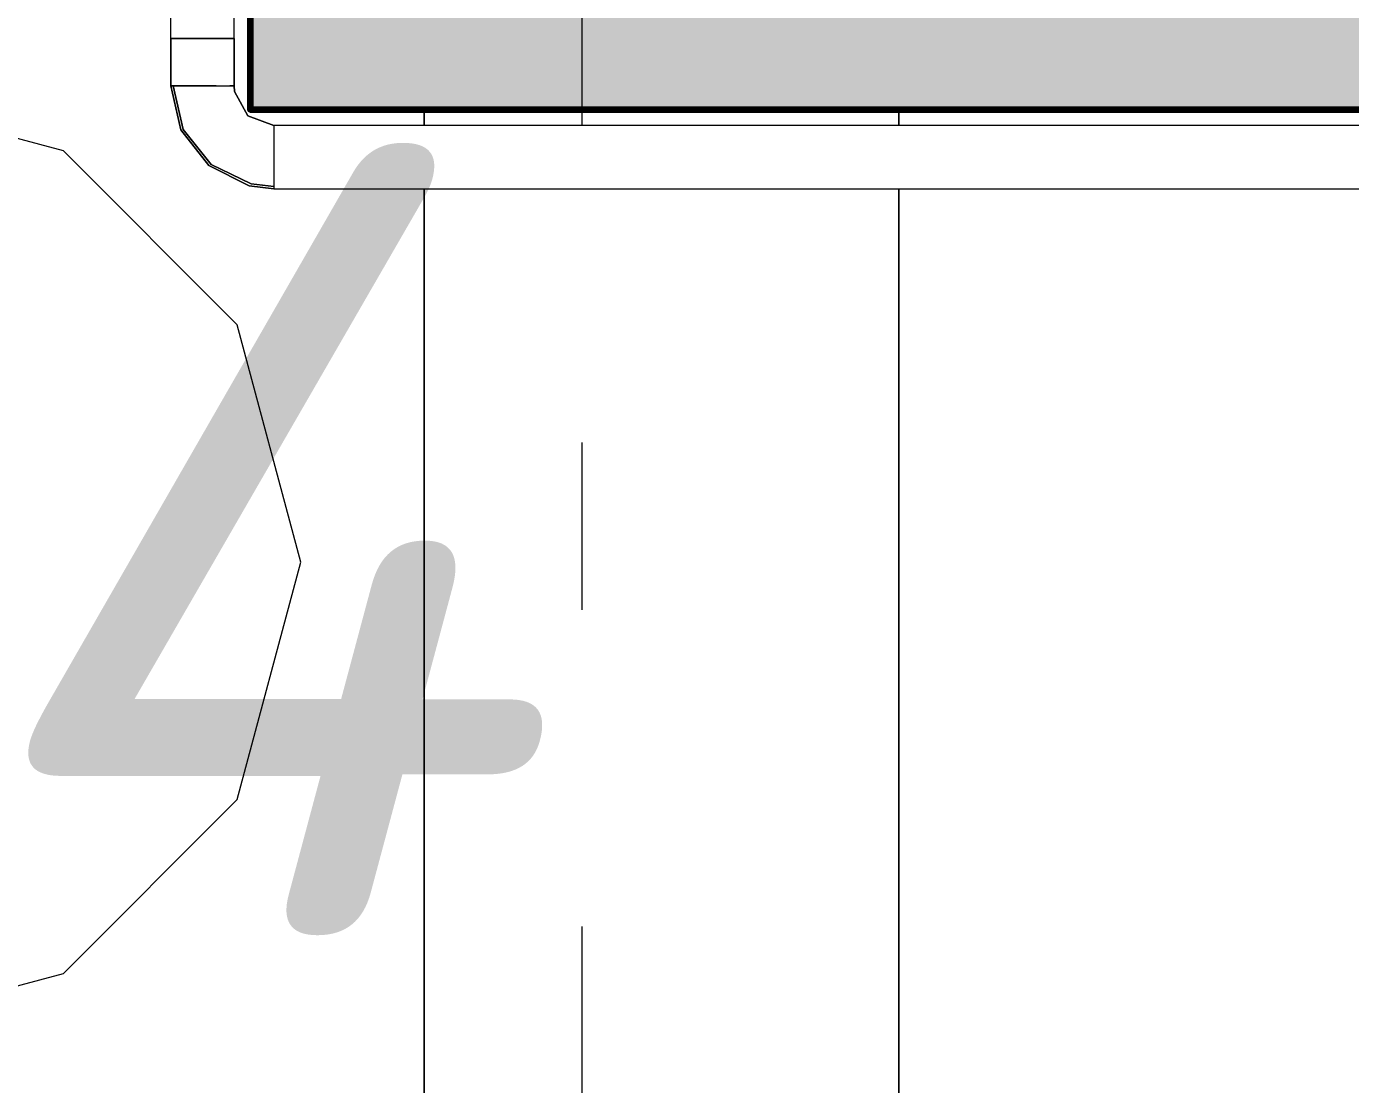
# Model space of a CAD drawing. Header units: millimetres. Extents: x -537608 to 253996, y -217170 to 186033.
# Drawn here: x -282563 to -281726, y -53327 to -52658 of the extents above; entities that cross this region are included whole.
import ezdxf

# ---------------------------------------------------------------- set-up
doc = ezdxf.new("R2010")
doc.units = ezdxf.units.MM
doc.layers.add('16) Лак 1.6м', color=160, linetype='Continuous', lineweight=90)
doc.layers.add('PDF _Геометрия', color=7, linetype='Continuous')
doc.layers.add('PDF _Текст', color=7, linetype='Continuous')
doc.layers.add('PDF _Сплошная заливка', color=7, linetype='Continuous', true_color=0xffffff)
doc.styles.add('PDF ISOCPEUR Italic', font='isocpeui.ttf')

msp = doc.modelspace()

# ---------------------------------------------------------------- hatches: boundary and pattern name
at = {"layer": 'PDF _Сплошная заливка', "true_color": 0x56bc34, "transparency": 33554559}
msp.add_hatch(color=85, dxfattribs=at).paths.add_polyline_path([(-276911.3516, -52710.6693), (-276911.3516, -52650.6707), (-282361.3534, -52650.6707), (-282361.3534, -52710.6693), (-276971.3524, -52710.6693)])

# ---------------------------------------------------------------- linework, layer by layer
at = {"layer": '16) Лак 1.6м'}
msp.add_lwpolyline([(-282561.3521, -48610.669), (-282421.3541, -48610.669), (-282421.3541, -52710.6693), (-276971.3524, -52710.6693), (-276971.3524, -55740.6684), (-277251.3527, -55740.6684), (-277251.3527, -55990.6695), (-284451.3533, -55990.6695), (-284451.3533, -48610.669), (-284211.3527, -48610.669)], dxfattribs=at)
at = {"layer": 'PDF _Геометрия', "lineweight": 9}
for p, q in [((-282421.3541, -52710.6693), (-282421.3541, -48610.669)), ((-282471.3522, -52665.6682), (-282471.3522, -52160.6669)), ((-282431.3524, -52665.6682), (-282431.3524, -52160.6669)), ((-282471.3522, -52665.6682), (-282470.6718, -52665.6682)), ((-282470.6718, -52665.6682), (-282471.3522, -52665.6682)), ((-282471.3522, -52665.6682), (-282471.3522, -52695.6675)), ((-282471.3522, -52695.6675), (-282471.3522, -52665.6682)), ((-282470.6718, -52665.6682), (-282468.6739, -52665.6682)), ((-282468.6739, -52665.6682), (-282470.6718, -52665.6682)), ((-282468.6739, -52665.6682), (-282465.4961, -52665.6682)), ((-282465.4961, -52665.6682), (-282468.6739, -52665.6682)), ((-282465.4961, -52665.6682), (-282461.3538, -52665.6682)), ((-282461.3538, -52665.6682), (-282465.4961, -52665.6682)), ((-282461.3538, -52665.6682), (-282456.5291, -52665.6682)), ((-282456.5291, -52665.6682), (-282461.3538, -52665.6682)), ((-282456.5291, -52665.6682), (-282451.3534, -52665.6682)), ((-282451.3534, -52665.6682), (-282456.5291, -52665.6682)), ((-282451.3534, -52665.6682), (-282446.1777, -52665.6682)), ((-282446.1777, -52665.6682), (-282451.3534, -52665.6682)), ((-282446.1777, -52665.6682), (-282441.3529, -52665.6682)), ((-282441.3529, -52665.6682), (-282446.1777, -52665.6682)), ((-282441.3529, -52665.6682), (-282437.2106, -52665.6682)), ((-282437.2106, -52665.6682), (-282441.3529, -52665.6682)), ((-282437.2106, -52665.6682), (-282434.0328, -52665.6682)), ((-282434.0328, -52665.6682), (-282437.2106, -52665.6682)), ((-282434.0328, -52665.6682), (-282432.0349, -52665.6682)), ((-282432.0349, -52665.6682), (-282434.0328, -52665.6682)), ((-282432.0349, -52665.6682), (-282431.3524, -52665.6682)), ((-282431.3524, -52665.6682), (-282432.0349, -52665.6682)), ((-282431.3524, -52665.6682), (-282431.3524, -52695.6675)), ((-282431.3524, -52695.6675), (-282431.3524, -52665.6682)), ((-282470.6718, -52695.6675), (-282471.3522, -52695.6675)), ((-282471.3522, -52695.6675), (-282465.0763, -52723.5396)), ((-282465.0763, -52723.5396), (-282471.3522, -52695.6675)), ((-282471.3522, -52695.6675), (-282470.8505, -52695.6675)), ((-282470.8505, -52695.6675), (-282471.3522, -52695.6675)), ((-282471.3522, -52695.6675), (-282470.6718, -52695.6675)), ((-282470.6718, -52695.6675), (-282471.3522, -52695.6675)), ((-282471.3522, -52695.6675), (-282470.6718, -52695.6675)), ((-282470.6718, -52695.6675), (-282471.3522, -52695.6675)), ((-282471.3522, -52695.6675), (-282470.6718, -52695.6675)), ((-282470.8505, -52695.6675), (-282469.3715, -52695.6675)), ((-282469.3715, -52695.6675), (-282470.8505, -52695.6675)), ((-282468.6739, -52695.6675), (-282470.6718, -52695.6675)), ((-282470.6718, -52695.6675), (-282468.6739, -52695.6675)), ((-282468.6739, -52695.6675), (-282470.6718, -52695.6675)), ((-282470.6718, -52695.6675), (-282468.6739, -52695.6675)), ((-282468.6739, -52695.6675), (-282470.6718, -52695.6675)), ((-282470.6718, -52695.6675), (-282468.6739, -52695.6675)), ((-282463.5779, -52723.1908), (-282469.8537, -52695.6675)), ((-282469.8537, -52695.6675), (-282469.2229, -52695.6675)), ((-282469.2229, -52695.6675), (-282469.8537, -52695.6675)), ((-282469.8537, -52695.6675), (-282463.5779, -52723.1908)), ((-282469.8537, -52695.6675), (-282469.2229, -52695.6675)), ((-282469.2229, -52695.6675), (-282469.8537, -52695.6675)), ((-282469.2229, -52695.6675), (-282469.8537, -52695.6675)), ((-282469.8537, -52695.6675), (-282469.2229, -52695.6675)), ((-282469.2229, -52695.6675), (-282469.8537, -52695.6675)), ((-282469.8537, -52695.6675), (-282469.2229, -52695.6675)), ((-282465.4961, -52695.6675), (-282468.6739, -52695.6675)), ((-282468.6739, -52695.6675), (-282465.4961, -52695.6675)), ((-282461.3538, -52695.6675), (-282465.4961, -52695.6675)), ((-282465.4961, -52695.6675), (-282461.3538, -52695.6675)), ((-282456.5291, -52695.6675), (-282461.3538, -52695.6675)), ((-282461.3538, -52695.6675), (-282456.5291, -52695.6675)), ((-282451.3534, -52695.6675), (-282456.5291, -52695.6675)), ((-282456.5291, -52695.6675), (-282451.3534, -52695.6675)), ((-282446.9011, -52695.6675), (-282451.3534, -52695.6675)), ((-282451.3534, -52695.6675), (-282446.1777, -52695.6675)), ((-282442.6726, -52695.6675), (-282446.9011, -52695.6675)), ((-282446.1777, -52695.6675), (-282441.3529, -52695.6675)), ((-282441.3529, -52695.6675), (-282437.2106, -52695.6675)), ((-282437.2106, -52695.6675), (-282434.0328, -52695.6675)), ((-282434.0328, -52695.6675), (-282432.0349, -52695.6675)), ((-282432.0349, -52695.6675), (-282434.0328, -52695.6675)), ((-282434.0328, -52695.6675), (-282432.0349, -52695.6675)), ((-282432.0349, -52695.6675), (-282434.0328, -52695.6675)), ((-282434.0328, -52695.6675), (-282432.0349, -52695.6675)), ((-282432.0349, -52695.6675), (-282434.0328, -52695.6675)), ((-282433.4838, -52695.6675), (-282432.8531, -52695.6675)), ((-282432.8531, -52695.6675), (-282433.4838, -52695.6675)), ((-282433.4838, -52695.6675), (-282432.8531, -52695.6675)), ((-282432.8531, -52695.6675), (-282433.4838, -52695.6675)), ((-282433.4838, -52695.6675), (-282432.8531, -52695.6675)), ((-282432.8531, -52695.6675), (-282433.4838, -52695.6675)), ((-282433.4838, -52695.6675), (-282432.8531, -52695.6675)), ((-282432.8531, -52695.6675), (-282433.4838, -52695.6675)), ((-282431.8562, -52695.6675), (-282433.3353, -52695.6675)), ((-282433.3353, -52695.6675), (-282431.8562, -52695.6675)), ((-282432.0349, -52695.6675), (-282431.3524, -52695.6675)), ((-282431.3524, -52695.6675), (-282432.0349, -52695.6675)), ((-282432.0349, -52695.6675), (-282431.3524, -52695.6675)), ((-282431.3524, -52695.6675), (-282432.0349, -52695.6675)), ((-282432.0349, -52695.6675), (-282431.3524, -52695.6675)), ((-282431.3524, -52695.6675), (-282432.0349, -52695.6675)), ((-282431.3524, -52695.6675), (-282431.8562, -52695.6675)), ((-282431.8562, -52695.6675), (-282431.3524, -52695.6675)), ((-282431.3524, -52695.6675), (-282431.1027, -52699.2027)), ((-282431.1027, -52699.2027), (-282431.3524, -52695.6675)), ((-282431.1027, -52699.2027), (-282422.7342, -52714.5532)), ((-282422.7342, -52714.5532), (-282431.1027, -52699.2027)), ((-282422.7342, -52714.5532), (-282406.3523, -52720.6676)), ((-282406.3523, -52720.6676), (-282422.7342, -52714.5532)), ((-282361.3534, -52710.6693), (-282421.3541, -52710.6693)), ((-276971.3524, -52710.6693), (-282361.3534, -52710.6693)), ((-282445.9925, -52745.2759), (-282463.5779, -52723.1908)), ((-282463.5779, -52723.1908), (-282445.9925, -52745.2759)), ((-278201.3524, -52720.6676), (-282406.3523, -52720.6676)), ((-282406.3523, -52720.6676), (-282406.3523, -52760.6694)), ((-282465.0763, -52723.5396), (-282447.4565, -52746.0251)), ((-282447.4565, -52746.0251), (-282465.0763, -52723.5396)), ((-282447.4565, -52746.0251), (-282421.8967, -52758.7835)), ((-282421.8967, -52758.7835), (-282447.4565, -52746.0251)), ((-282420.5748, -52757.5563), (-282445.9925, -52745.2759)), ((-282445.9925, -52745.2759), (-282420.5748, -52757.5563)), ((-282421.8967, -52758.7835), (-282406.3523, -52760.6694)), ((-282406.3523, -52760.6694), (-282421.8967, -52758.7835)), ((-282406.3523, -52759.171), (-282420.5748, -52757.5563)), ((-282420.5748, -52757.5563), (-282406.3523, -52759.171)), ((-282406.3523, -52760.6694), (-278201.3524, -52760.6694))]:
    msp.add_line(p, q, dxfattribs=at)
at = {"layer": 'PDF _Геометрия', "color": 253, "lineweight": 9, "true_color": 0xaaaaaa}
for p, q in [((-282211.3528, -52720.9992), (-282211.3528, -51720.9992)), ((-282539.3145, -52736.8363), (-282689.3151, -52696.6449)), ((-282311.3532, -52720.6676), (-282311.3532, -52710.6693)), ((-282311.3532, -52710.6693), (-282311.3532, -52720.6676)), ((-282011.3519, -52720.6676), (-282011.3519, -52710.6693)), ((-282011.3519, -52710.6693), (-282011.3519, -52720.6676)), ((-282429.5073, -52846.6412), (-282539.3145, -52736.8363)), ((-282311.3532, -54200.6688), (-282311.3532, -52760.6694)), ((-282311.3532, -52760.6694), (-282311.3532, -54200.6688)), ((-282011.3519, -54111.1704), (-282011.3519, -52760.6694)), ((-282011.3519, -52760.6694), (-282011.3519, -54111.1704)), ((-282389.3139, -52996.6419), (-282429.5073, -52846.6412)), ((-282211.3528, -53026.835), (-282211.3528, -52921)), ((-282429.5073, -53146.6426), (-282389.3139, -52996.6419)), ((-282539.3145, -53256.4518), (-282429.5073, -53146.6426)), ((-282211.3528, -54226.8357), (-282211.3528, -53226.8358)), ((-282689.3151, -53296.6431), (-282539.3145, -53256.4518))]:
    msp.add_line(p, q, dxfattribs=at)
at = {"layer": 'PDF _Сплошная заливка', "color": 85, "lineweight": 35, "true_color": 0x56bc34, "transparency": 33554559}
msp.add_solid([(-282361.3534, -52710.6693), (-282361.3534, -48550.6683), (-282421.3541, -52710.6693), (-282421.3541, -48550.6683)], dxfattribs=at)

# ---------------------------------------------------------------- texts
at = {"layer": 'PDF _Текст', "insert": (-283836.6461, -52983.356), "char_height": 500, "attachment_point": 4, "style": 'PDF ISOCPEUR Italic'}
msp.add_mtext('2.044', dxfattribs=at)

doc.saveas('drawing.dxf')
